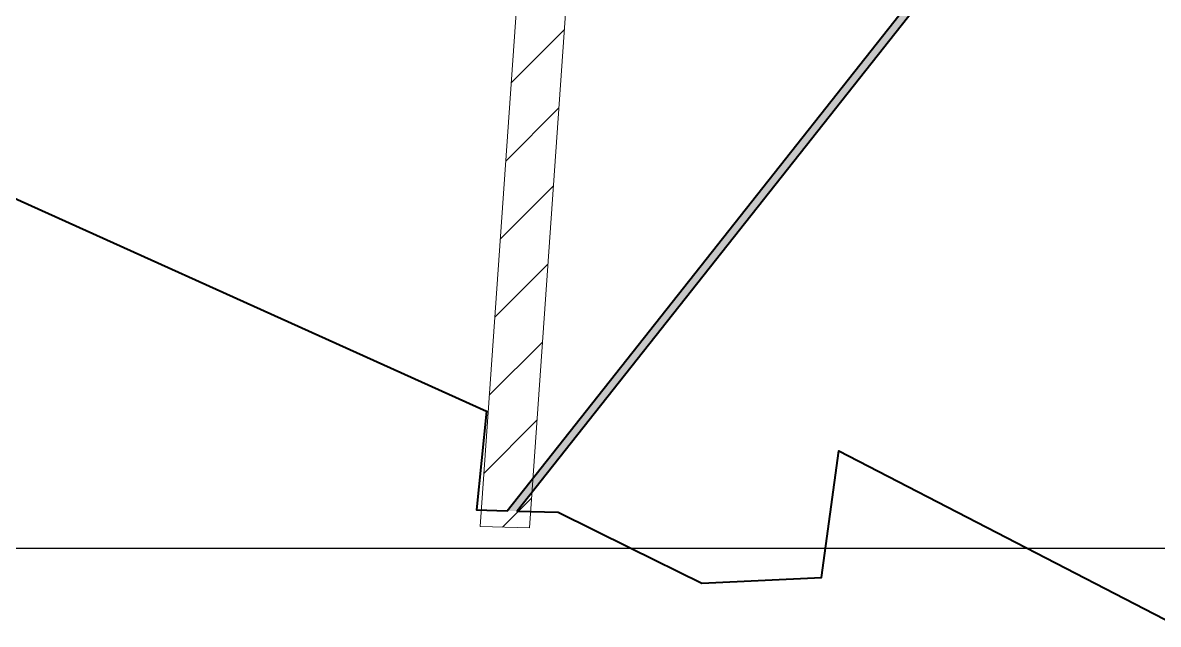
# Model space of a CAD drawing. Header units: metres. Extents: x 201400 to 215600, y 173235 to 1738400.
# Drawn here: x 203953 to 204645, y 1734454 to 1734820 of the extents above; entities that cross this region are included whole.
import ezdxf

# ---------------------------------------------------------------- set-up
doc = ezdxf.new("R2010")
doc.units = ezdxf.units.M
doc.layers.add('250Acres', color=7, linetype='Continuous', lineweight=25)
doc.layers.add('GRID LINES', color=250, linetype='Continuous')
doc.layers.add('STREAM', color=7, linetype='Continuous', lineweight=0, true_color=0x3dcfff)

msp = doc.modelspace()

# ---------------------------------------------------------------- hatches: boundary and pattern name
h = msp.add_hatch(color=253)
h.dxf.hatch_style = 1
h.paths.add_polyline_path([(204627.4, 1734994.07), (204565.83, 1735184.36), (204561.07, 1735182.82), (204621.82, 1734995.08), (204248.12, 1734522.79), (204254.35, 1734522.61)])
at = {"layer": 'STREAM'}
h = msp.add_hatch(dxfattribs=at)
h.set_pattern_fill('ANSI31', color=256, scale=250)
h.set_pattern_definition([(45, (0, 0), (-22.0970869, 22.0970869), [])])
h.paths.add_polyline_path([(204278.45, 1735179.39), (204308.93, 1735185.13), (204261.67, 1734512.4), (204231.66, 1734513.26)])

# ---------------------------------------------------------------- linework, layer by layer
at = {"layer": '250Acres', "color": 5, "lineweight": 40, "flags": 128}
msp.add_lwpolyline([(204618.83, 1734991.3), (204492.54, 1734950.44), (204435.5, 1734931.98), (204414.59, 1734925.22), (204362.52, 1734908.37), (204356.05, 1734906.28), (204343.18, 1734902.11), (204285.29, 1735108.96), (203585.57, 1734936.69), (203583.53, 1734851.8), (203583.54, 1734851.79), (203683.09, 1734810.87), (203695.92, 1734806.76), (203740.74, 1734795.95), (203866.39, 1734749.79), (204235.65, 1734583.49), (204229.47, 1734523.33), (204248.12, 1734522.79)], close=True, dxfattribs=at)
msp.add_lwpolyline([(204841.47, 1735063.34), (204627.4, 1734994.07), (204254.35, 1734522.61), (204279.24, 1734521.89), (204323.02, 1734500.3), (204366.8, 1734478.7), (204439.62, 1734482.2), (204450.18, 1734559.21), (204654.41, 1734453.72)], dxfattribs=at)
at = {"layer": 'GRID LINES', "color": 9, "linetype": 'Continuous'}
msp.add_line((201500, 1734500), (215500, 1734500), dxfattribs=at)
at = {"layer": 'STREAM'}
msp.add_lwpolyline([(204278.45, 1735179.39), (204308.93, 1735185.13), (204261.67, 1734512.4), (204231.66, 1734513.26), (204278.45, 1735179.39)], dxfattribs=at)

doc.saveas('drawing.dxf')
